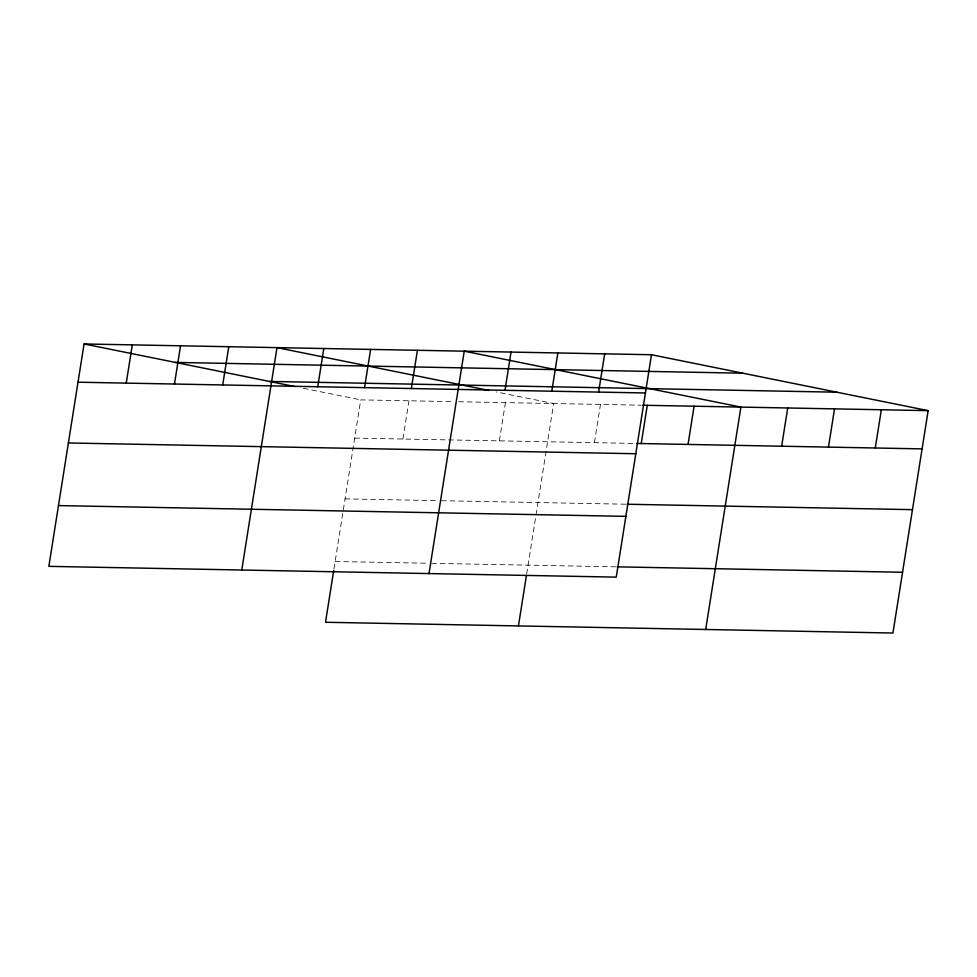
<?xml version="1.0" encoding="UTF-8"?>
<svg xmlns="http://www.w3.org/2000/svg" width="977" height="977" viewBox="0 0 977 977"><rect width="100%" height="100%" fill="white"/><g stroke="black" fill="none" stroke-linecap="round" stroke-linejoin="round"><path stroke-width="0.73" stroke-dasharray="4.88 3.66" d="M333.963 568.907L360.745 399.874L454.183 401.645M402.915 439.027L408.972 400.79M499.369 440.859L505.427 402.622M526.652 574.049L553.654 403.538L496.231 391.936M594.419 442.666L600.476 404.429M458.702 401.73L641.242 405.199M354.688 438.111L635.184 443.436M345.064 498.881L438.502 500.651M441.519 500.712L625.561 504.205M335.148 561.494L428.585 563.265M431.602 563.326L615.644 566.819M303.31 388.272L360.745 399.874"/><path stroke-width="1.47" d="M651.488 354.736L84.071 343.965L48.85 566.355L616.255 577.126L651.488 354.736L928.15 410.645L892.929 633.035L325.512 622.264L333.731 570.385M126.241 383.118L132.298 344.881M174.48 384.034L180.537 345.797M222.707 384.95L228.765 346.713M241.771 570.018L276.992 347.629L488.866 390.446M317.745 386.745L323.802 348.52M364.555 387.637L370.613 349.4M411.366 388.528L417.423 350.291M429.013 573.572L464.234 351.183L740.908 407.091L705.687 629.481M504.987 390.312L511.044 352.074M551.81 391.191L557.855 352.966M518.433 625.927L526.42 575.526M598.62 392.082L604.678 353.845M641.23 443.558L647.287 405.321M688.04 444.437L694.097 406.2M781.661 446.22L787.718 407.983M828.472 447.112L834.529 408.875M875.282 447.991L881.339 409.766M175.371 362.418L742.789 373.19M269.444 381.421L836.849 392.204M78.013 382.202L645.431 392.974M642.756 405.235L928.15 410.645M636.699 443.46L922.093 448.883M68.39 442.972L635.807 453.743M627.075 504.242L912.469 509.652M58.473 505.585L625.891 516.357M617.159 566.843L902.553 572.266M84.071 343.965L294.468 386.489"/></g></svg>
